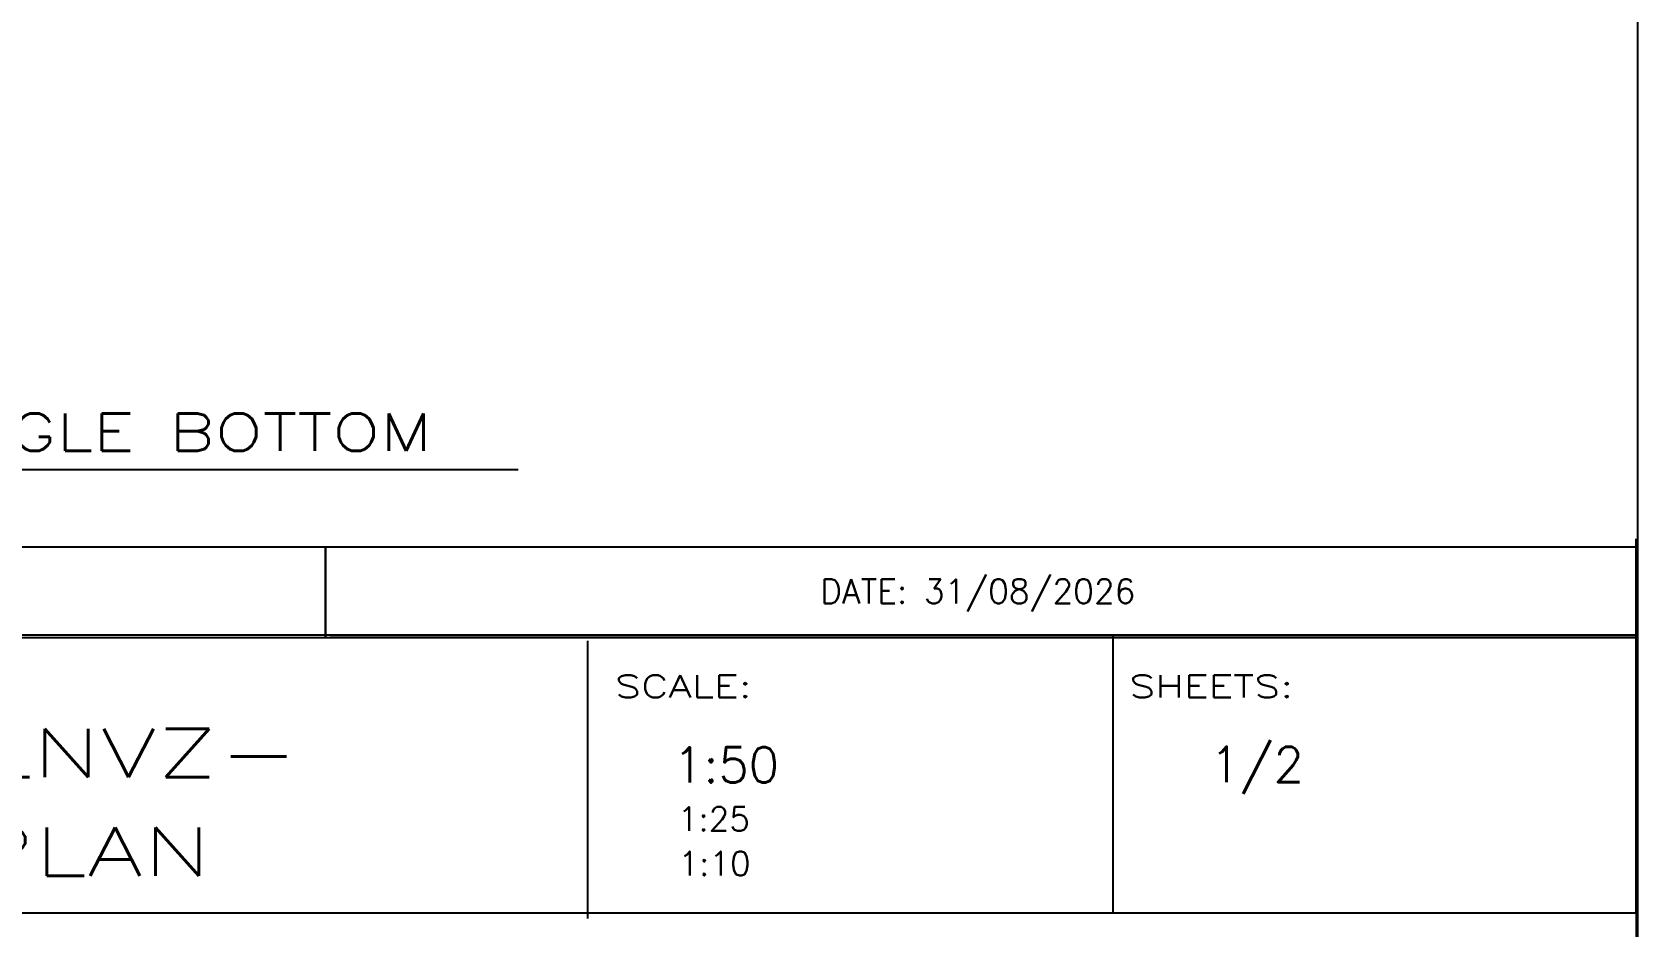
# Model space of a CAD drawing. Extents: x -86245 to 167090, y -69122 to 58950.
# Drawn here: x 34726 to 40714, y 3777 to 7113 of the extents above; entities that cross this region are included whole.
import ezdxf
from ezdxf.enums import TextEntityAlignment as Align

# ---------------------------------------------------------------- set-up
doc = ezdxf.new("R2010")
doc.units = 0
doc.header["$LTSCALE"] = 250
doc.layers.get('0').update_dxf_attribs({"linetype": 'CONTINUOUS'})
for name, color, linetype in [('Rev A11', 7, 'CONTINUOUS'), ('S0CO1', 1, 'CONTINUOUS'), ('S0TX2', 2, 'CONTINUOUS')]:
    doc.layers.add(name, color=color, linetype=linetype)
doc.styles.add('ROMANS', font='romans.shx', dxfattribs={"height": 125})
doc.styles.add('Romans500', font='romans.shx', dxfattribs={"width": 0.8, "height": 500})

# ---------------------------------------------------------------- blocks, each defined once
blk = doc.blocks.new('A$C775A635E')
at = {"layer": 'S0CO1', "color": 6}
blk.add_lwpolyline([(0, 0), (0, 58450), (-41050, 58450), (-41050, 0)], close=True, dxfattribs=at)
blk = doc.blocks.new('A$C33D50814')
at = {"layer": 'S0TX2', "color": 1}
blk.add_line((6852.021, -3546.274), (2236.663, -3546.274), dxfattribs=at)
at = {"layer": 'S0TX2', "color": 4, "style": 'ROMANS', "width": 1.35}
blk.add_text('TANKTOPS AND SINGLE BOTTOM', height=140, dxfattribs=at).set_placement((4534.747, -3406.562), align=Align.MIDDLE)
blk = doc.blocks.new('TF-2')
at = {"color": 2, "transparency": 33554687}
for p, q in [((0, 81.276), (0, 87.276)), ((-81.276, 81.276), (0, 81.276))]:
    blk.add_line(p, q, dxfattribs=at)
at = {"color": 1, "transparency": 33554687}
blk.add_line((0, 87.276), (0, 0), dxfattribs=at)
at = {"color": 4, "transparency": 33554687}
for p, q in [((0, 81.276), (-168, 81.276)), ((-32.548, 64), (-32.548, 81.276)), ((0, 64), (0, 81.276)), ((0, 64), (0, 81.276)), ((-65.248, 63.651), (-65.248, 80.927)), ((-168, 64), (0, 64))]:
    blk.add_line(p, q, dxfattribs=at)
at = {"color": 1, "transparency": 33554687, "style": 'ROMANS', "width": 1.35}
for s, p in [('SCALE:', (-63.547, 77.399)), ('SHEETS:', (-31.553, 77.4))]:
    blk.add_text(s, height=1.4, dxfattribs=at).set_placement(p)
at = {"color": 4, "transparency": 33554687, "style": 'ROMANS', "width": 1.5}
for tag, p in [('PROSJ', (-118.505, 73.949)), ('DRAWING', (-117.319, 67.819))]:
    blk.add_attdef(tag, text='', height=3, dxfattribs=at).set_placement(p, align=Align.MIDDLE)
at = {"color": 4, "transparency": 33554687, "style": 'ROMANS'}
for tag, p in [('SCALE', (-56.642, 73.215)), ('SHEET', (-23.606, 73.082))]:
    blk.add_attdef(tag, text='', height=2.2, dxfattribs=at).set_placement(p, align=Align.MIDDLE)
at = {"color": 3, "transparency": 33554687, "style": 'ROMANS'}
for tag, p in [('SCALE2', (-57.398, 69.851)), ('SCALE3', (-57.356, 67.08))]:
    blk.add_attdef(tag, text='', height=1.5, dxfattribs=at).set_placement(p, align=Align.MIDDLE)

msp = doc.modelspace()

# ---------------------------------------------------------------- linework, layer by layer
at = {"layer": 'S0CO1'}
msp.add_lwpolyline([(35819.983, 5192.698), (30629.001, 5192.698), (30629.001, 4855.949), (35819.983, 4855.949)], close=True, dxfattribs=at)
at = {"layer": 'S0CO1', "transparency": 33554687}
msp.add_lwpolyline([(40707.584, 5193.15), (35820.149, 5193.15), (35820.149, 4856.401), (40707.584, 4856.401)], close=True, dxfattribs=at)

# ---------------------------------------------------------------- block references
at = {"layer": 'Rev A11', "xscale": 59.92264314209993, "yscale": 59.92264314209993, "zscale": 59.92264314209993}
msp.add_blockref('TF-2', (40707.584, -5.852), dxfattribs=at).add_auto_attribs({'PROSJ': 'FF GUNNERUS -LNVZ-', 'SHEET': '1/2', 'DRAWING': 'PROFILE AND PLAN', 'SCALE': '1:50', 'SCALE2': '1:25', 'SCALE3': '1:10'})
at = {"layer": 'S0CO1', "linetype": 'ByBlock'}
msp.add_blockref('A$C775A635E', (40713.595, 0), dxfattribs=at)
at = {"layer": 'S0CO1'}
msp.add_blockref('A$C33D50814', (29686.057, 9028.113), dxfattribs=at)

# ---------------------------------------------------------------- texts
at = {"layer": 'S0TX2', "transparency": 33554687, "style": 'Romans500'}
msp.add_text('DATE: 31/08/2026', height=90.20062, dxfattribs=at).set_placement((38252.157, 5028.553), align=Align.MIDDLE_CENTER)

doc.saveas('drawing.dxf')
